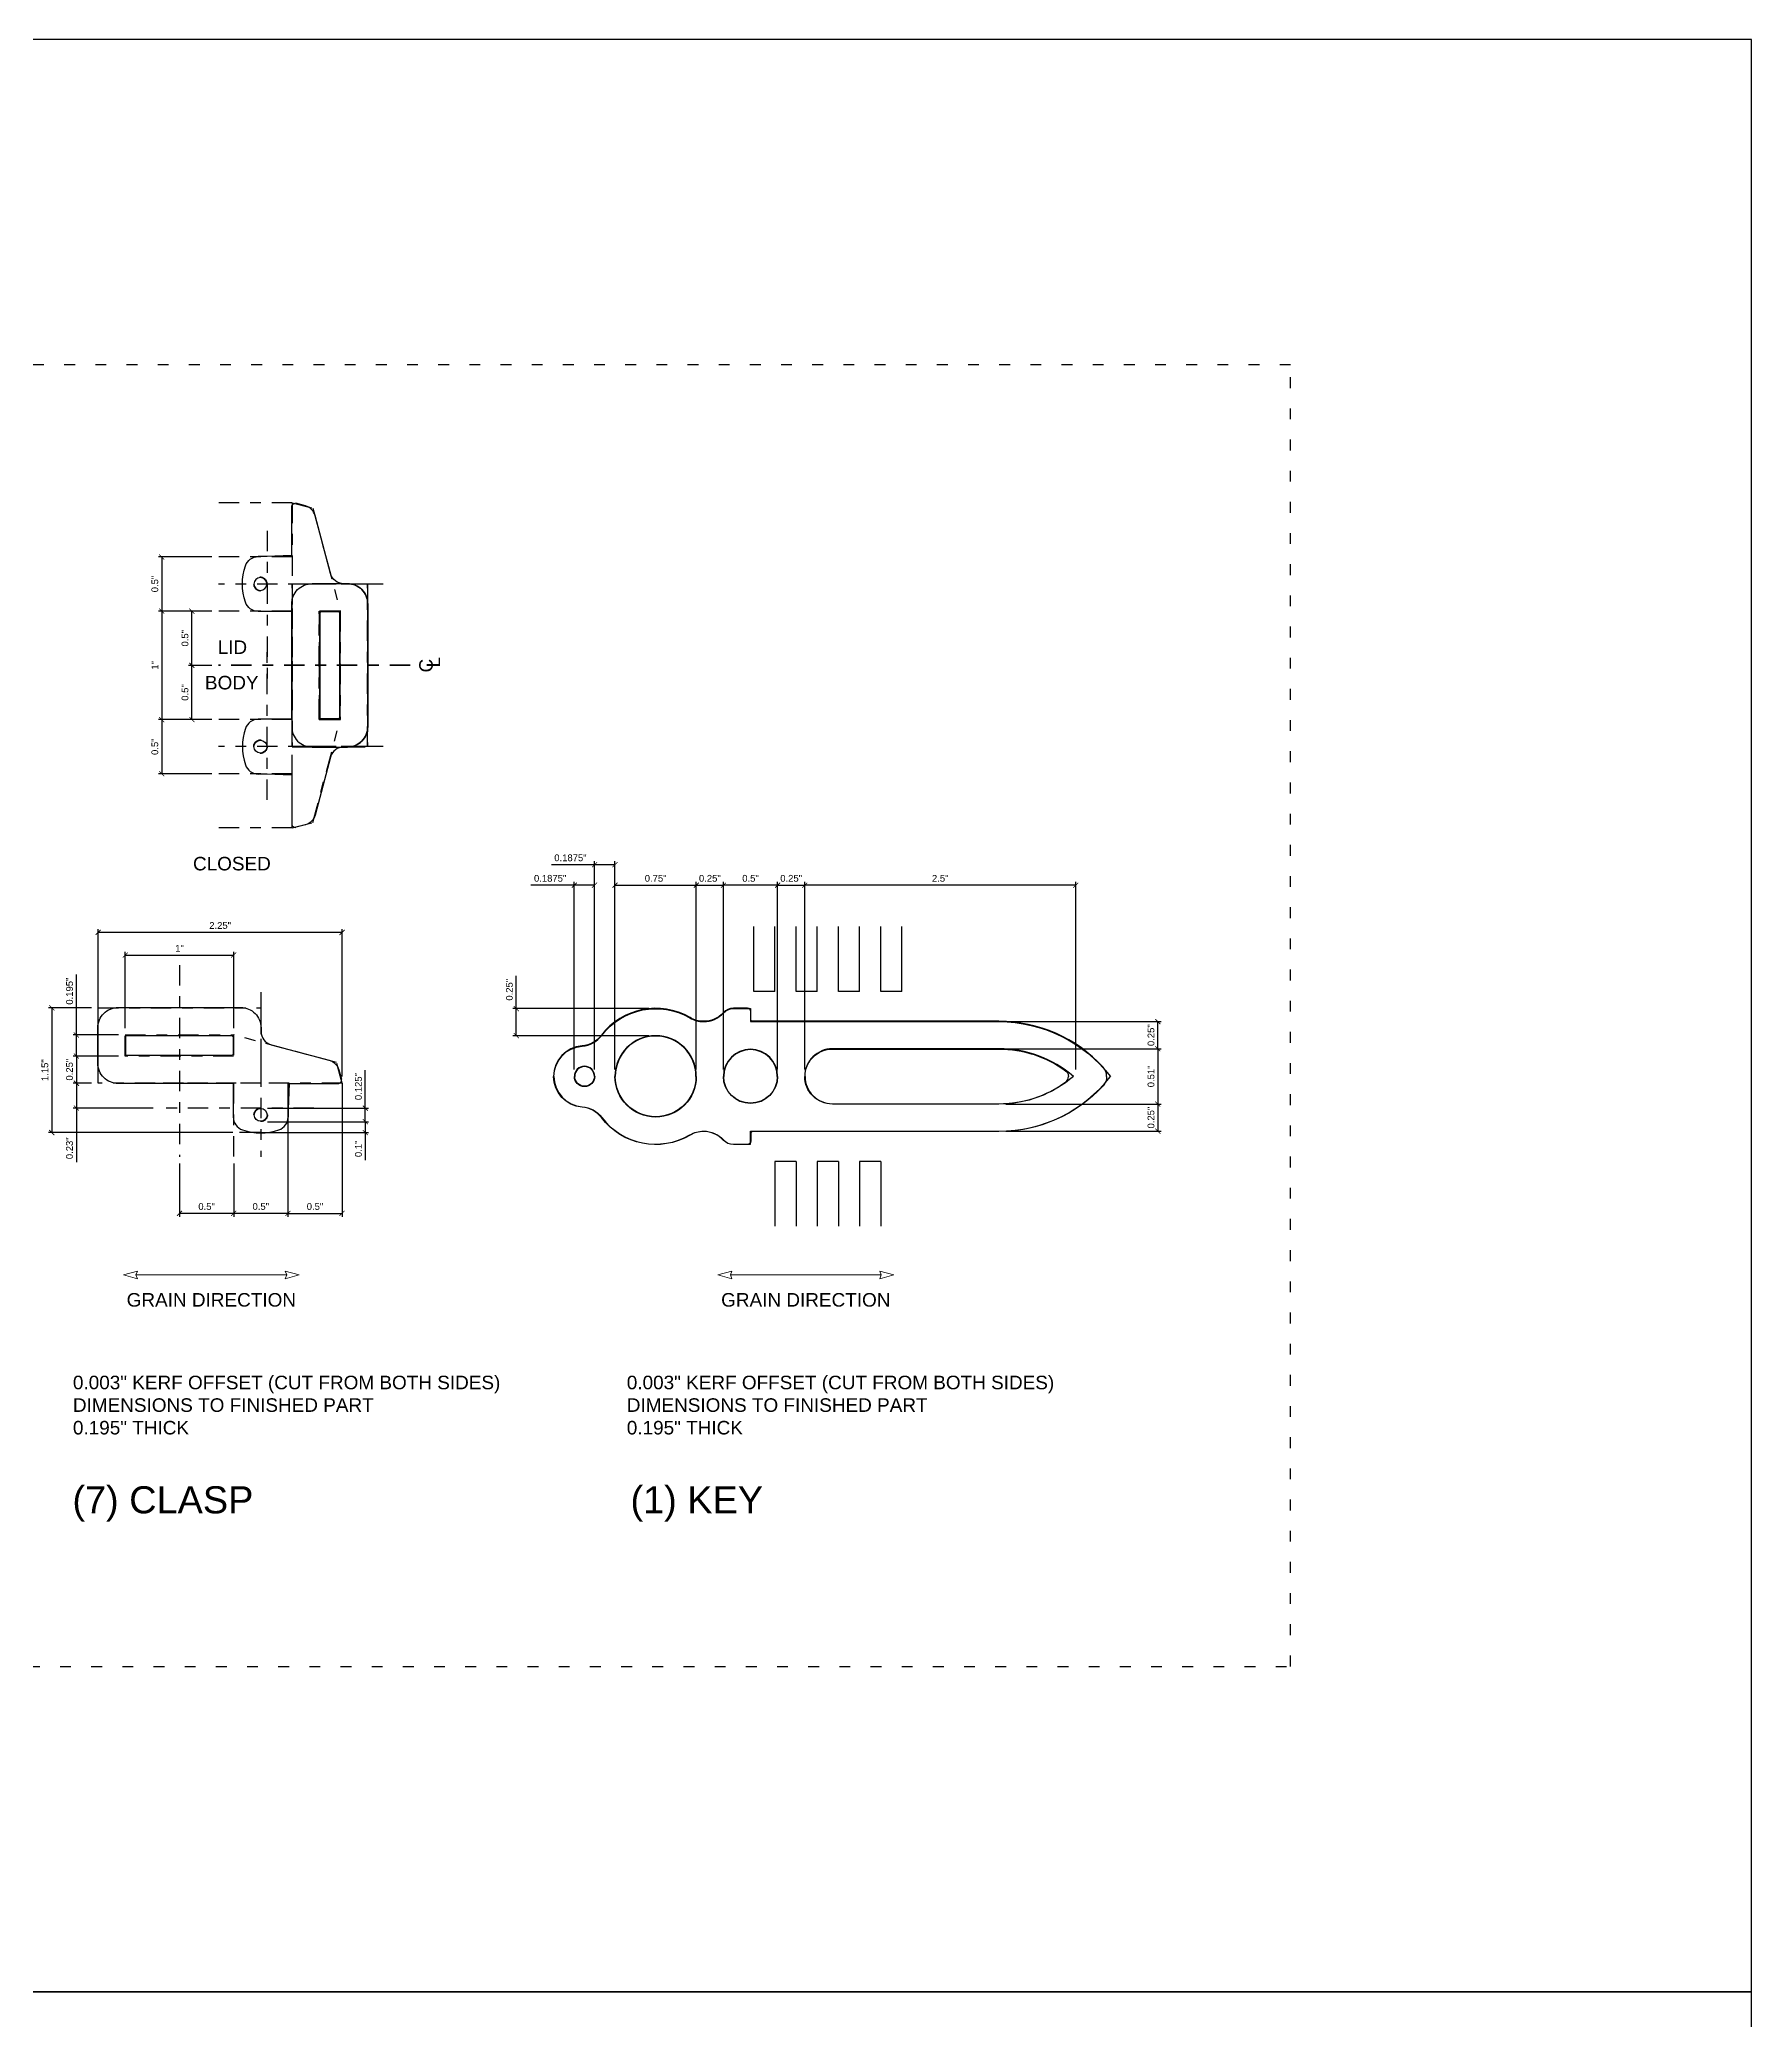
# Model space of a CAD drawing. Header units: inches. Extents: x -248 to 125, y -31 to 166.
# Drawn here: x 12.46 to 28.25, y 104.74 to 123 of the extents above; entities that cross this region are included whole.
import ezdxf

# ---------------------------------------------------------------- set-up
doc = ezdxf.new("R2010")
doc.units = ezdxf.units.IN
doc.header["$MEASUREMENT"] = 0
doc.linetypes.add('ACAD_ISO04W100', pattern=[30, 24, -3, 0, -3])
doc.linetypes.add('ACAD_ISO07W100', pattern=[3, 0, -3])
doc.layers.get('Defpoints').update_dxf_attribs({"color": 30})
doc.layers.add('ANNO', color=6, linetype='Continuous', lineweight=0)
doc.layers.add('CUT', color=1, linetype='Continuous')
doc.styles.get("Standard").update_dxf_attribs({"font": 'arial.ttf'})
doc.dimstyles.get("Standard").update_dxf_attribs({"dimtxt": 0.0625, "dimasz": 0.046875, "dimexe": 0.03125, "dimexo": 0.0625, "dimgap": 0.03125, "dimtad": 1, "dimdec": 4, "dimdsep": 46, "dimtxsty": 'Standard', "dimblk": 'ARCHTICK', "dimcen": 0.09, "dimadec": 0, "dimazin": 0, "dimtfac": 1, "dimtdec": 4, "dimtofl": 0, "dimtmove": 0, "dimatfit": 3, "dimldrblk": 'DOT', "dimfxl": 1, "dimtolj": 1, "dimtzin": 0, "dimarcsym": 0})

# ---------------------------------------------------------------- blocks, each defined once
blk = doc.blocks.new('Latch_Mid')
at = {"layer": 'CUT', "ltscale": 0.007812}
for p, q in [((0.253, 0.919), (0.253, 1.369)), ((0.253, 0.919), (0.49, 0.909)), ((0.48, 0.909), (0.562, 0.909)), ((0.253, 0.403), (0.49, 0.403)), ((0.48, 0.403), (0.562, 0.403))]:
    blk.add_line(p, q, dxfattribs=at)
blk.add_lwpolyline([(0.253, 0.403), (0.253, -0.659, -0.414214), (0.066, -0.847), (-0.261, -0.847, -0.414214), (-0.448, -0.659), (-0.448, 0.472, -0.414214), (-0.261, 0.659), (-0.226, 0.659, 0.339454), (-0.105, 0.752), (0.038, 1.288, -0.267949), (0.127, 1.376), (0.214, 1.4)], format="xyb", dxfattribs=at)
at = {"layer": 'CUT'}
blk.add_lwpolyline([(-0.19, -0.573), (-0.19, 0.386, -0.414214), (-0.174, 0.401), (-0.021, 0.401, -0.414214), (-0.005, 0.386), (-0.005, -0.573, -0.414214), (-0.021, -0.589), (-0.174, -0.589, -0.414214)], format="xyb", close=True, dxfattribs=at)
at = {"layer": 'CUT', "ltscale": 0.003906}
blk.add_circle((0.542, 0.656), 0.0595, dxfattribs=at)
at = {"layer": 'CUT', "ltscale": 0.007812}
for centre, radius, start, end in [((0.222, 1.369), 0.0312, 0, 105), ((0.562, 0.784), 0.125, 18.3655, 90), ((0.177, 0.656), 0.531, 341.6345, 18.3655), ((0.562, 0.528), 0.125, 270, 341.6345)]:
    blk.add_arc(centre, radius, start, end, dxfattribs=at)
at = {"layer": 'Defpoints', "linetype": 'ACAD_ISO04W100', "ltscale": 0.007812}
for p, q in [((0.059, 1.355), (-0.195, 0.406)), ((0.25, 1.406), (0.059, 1.355)), ((0.25, 1.406), (0.25, -0.274)), ((0.25, 1.406), (0.928, 1.406)), ((0.48, 1.147), (0.48, -0.274)), ((0.25, 0.906), (0.928, 0.906)), ((-0.59, 0.656), (0.928, 0.656)), ((0.25, 0.406), (0.928, 0.406)), ((-0.839, -0.094), (0.928, -0.094))]:
    blk.add_line(p, q, dxfattribs=at)
for points in [[(-0.445, -0.844), (-0.445, 0.656), (0.25, 0.656), (0.25, -0.844)], [(-0.195, -0.594), (-0.195, 0.406), (0, 0.406), (0, -0.594)]]:
    blk.add_lwpolyline(points, close=True, dxfattribs=at)
at = {"layer": 'Defpoints', "linetype": 'ACAD_ISO04W100', "ltscale": 0.003906}
blk.add_circle((0.542, 0.656), 0.0625, dxfattribs=at)
blk = doc.blocks.new('Key')
at = {"layer": 'CUT'}
for points in [[(4.159, 0, 0.19175), (4.127, 0.086, 0.209924), (3.167, 0.508), (0.894, 0.508, -0.414214), (0.878, 0.524), (0.878, 0.597, 0.414214), (0.847, 0.628), (0.717, 0.628, 0.208712), (0.623, 0.587, -0.208712), (0.442, 0.508, -0.133256), (0.317, 0.542, 0.379381), (-0.5, 0.38, -0.214403), (-0.678, 0.283, 0.392211), (-0.941, 0)], [(1.378, 0, -0.414214), (1.63, 0.252), (3.167, 0.252, -0.158177), (3.782, 0.052, -0.248072), (3.807, 0, -0.248072)]]:
    blk.add_lwpolyline(points, format="xyb", dxfattribs=at)
for centre, radius in [((0, 0), 0.372), ((0.875, 0), 0.247), ((-0.656, 0), 0.0907)]:
    blk.add_arc(centre, radius, 0, 180, dxfattribs=at)
at = {"layer": 'Defpoints'}
for points in [[(-0.938, 0, -0.392211), (-0.678, 0.28, 0.214403), (-0.497, 0.378, -0.379381), (0.316, 0.539, 0.133256), (0.442, 0.505, 0.208712), (0.626, 0.585, -0.208712), (0.717, 0.625), (0.875, 0.625), (0.875, 0.505), (3.167, 0.505, -0.232186), (4.195, 0)], [(3.853, 0, 0.179817), (3.167, 0.255), (1.63, 0.255, 0.414214), (1.375, 0)]]:
    blk.add_lwpolyline(points, format="xyb", dxfattribs=at)
for centre, radius in [((0, 0), 0.375), ((0.875, 0), 0.25), ((-0.656, 0), 0.0938)]:
    blk.add_arc(centre, radius, 0, 180, dxfattribs=at)
blk = doc.blocks.new('Key_Full')
blk.add_blockref('Key', (0, 0))
at = {"xscale": -1, "rotation": 180}
blk.add_blockref('Key', (0, 0), dxfattribs=at)
blk = doc.blocks.new('Anno_GrainDirection')
at = {"layer": 'ANNO'}
for p, q in [((-0.811, 0), (-0.682, 0.035)), ((-0.811, 0), (-0.682, -0.035)), ((-0.682, 0.035), (-0.696, 0)), ((-0.696, 0), (0.696, 0)), ((-0.682, -0.035), (-0.696, 0)), ((0.811, 0), (0.682, 0.035)), ((0.682, 0.035), (0.696, 0)), ((0.811, 0), (0.682, -0.035)), ((0.682, -0.035), (0.696, 0))]:
    blk.add_line(p, q, dxfattribs=at)
at = {"layer": 'ANNO', "insert": (0, -0.231), "char_height": 0.125, "attachment_point": 5}
blk.add_mtext_dynamic_manual_height_columns('GRAIN DIRECTION', width=2.708, gutter_width=1, heights=[0], dxfattribs=at)
blk = doc.blocks.new('_ArchTick')
at = {"color": 0, "linetype": 'ByBlock', "const_width": 0.15}
blk.add_lwpolyline([(-0.5, -0.5), (0.5, 0.5)], dxfattribs=at)
blk = doc.blocks.new('*D315')
at = {"layer": 'ANNO', "color": 0, "lineweight": -2, "transparency": 16777216}
for p, q in [((15.465, 113.147), (15.465, 113.498)), ((14.563, 113.147), (15.496, 113.147)), ((15.465, 113.022), (15.465, 113.147)), ((14.563, 113.022), (15.496, 113.022))]:
    blk.add_line(p, q, dxfattribs=at)
at = {"layer": 'Defpoints', "color": 0, "transparency": 16777216}
for p in [(14.501, 113.147), (14.501, 113.022), (15.465, 113.022)]:
    blk.add_point(p, dxfattribs=at)
at = {"layer": 'ANNO', "color": 0, "lineweight": -2, "transparency": 16777216, "xscale": 0.046875, "yscale": 0.046875, "zscale": 0.046875}
for p, rotation in [((15.465, 113.147), 90), ((15.465, 113.022), 270)]:
    blk.add_blockref('_ArchTick', p, dxfattribs=dict(at, rotation=rotation))
at = {"layer": 'ANNO', "color": 0, "transparency": 16777216, "insert": (15.402, 113.346), "char_height": 0.0625, "attachment_point": 5, "rotation": 90}
blk.add_mtext('\\A1;0.125"', dxfattribs=at)
blk = doc.blocks.new('_Dot')
at = {"color": 0, "linetype": 'ByBlock', "lineweight": -2}
blk.add_line((-0.5, 0), (-1, 0), dxfattribs=at)
at = {"color": 0, "linetype": 'ByBlock', "const_width": 0.5}
blk.add_lwpolyline([(-0.25, 0, 1), (0.25, 0, 1)], format="xyb", close=True, dxfattribs=at)
blk = doc.blocks.new('*D316')
at = {"layer": 'ANNO', "color": 0, "lineweight": -2, "transparency": 16777216}
for p, q in [((14.563, 113.022), (15.496, 113.022)), ((14.563, 112.922), (15.496, 112.922)), ((15.465, 113.022), (15.465, 112.922)), ((15.465, 112.922), (15.465, 112.668))]:
    blk.add_line(p, q, dxfattribs=at)
at = {"layer": 'Defpoints', "color": 0, "transparency": 16777216}
for p in [(14.501, 113.022), (14.501, 112.922), (15.465, 112.922)]:
    blk.add_point(p, dxfattribs=at)
at = {"layer": 'ANNO', "color": 0, "lineweight": -2, "transparency": 16777216, "xscale": 0.046875, "yscale": 0.046875, "zscale": 0.046875}
for p, rotation in [((15.465, 113.022), 90), ((15.465, 112.922), 270)]:
    blk.add_blockref('_ArchTick', p, dxfattribs=dict(at, rotation=rotation))
at = {"layer": 'ANNO', "color": 0, "transparency": 16777216, "insert": (15.402, 112.772), "char_height": 0.0625, "attachment_point": 5, "rotation": 90}
blk.add_mtext('\\A1;0.1"', dxfattribs=at)
blk = doc.blocks.new('*D317')
at = {"layer": 'ANNO', "color": 0, "lineweight": -2, "transparency": 16777216}
for p, q in [((14.251, 112.637), (14.251, 112.145)), ((14.751, 112.637), (14.751, 112.145)), ((14.751, 112.177), (14.251, 112.177))]:
    blk.add_line(p, q, dxfattribs=at)
at = {"layer": 'Defpoints', "color": 0, "transparency": 16777216}
for p in [(14.251, 112.699), (14.751, 112.699), (14.251, 112.177)]:
    blk.add_point(p, dxfattribs=at)
at = {"layer": 'ANNO', "color": 0, "lineweight": -2, "transparency": 16777216, "xscale": 0.046875, "yscale": 0.046875, "zscale": 0.046875, "rotation": 180}
blk.add_blockref('_ArchTick', (14.251, 112.177), dxfattribs=at)
at = {"layer": 'ANNO', "color": 0, "lineweight": -2, "transparency": 16777216, "xscale": 0.046875, "yscale": 0.046875, "zscale": 0.046875}
blk.add_blockref('_ArchTick', (14.751, 112.177), dxfattribs=at)
at = {"layer": 'ANNO', "color": 0, "transparency": 16777216, "insert": (14.501, 112.24), "char_height": 0.0625, "attachment_point": 5}
blk.add_mtext('\\A1;0.5"', dxfattribs=at)
blk = doc.blocks.new('*D318')
at = {"layer": 'ANNO', "color": 0, "lineweight": -2, "transparency": 16777216}
for p, q in [((12.938, 113.377), (12.769, 113.377)), ((12.8, 113.377), (12.8, 113.147)), ((13.508, 113.147), (12.769, 113.147)), ((12.8, 113.147), (12.8, 112.649))]:
    blk.add_line(p, q, dxfattribs=at)
at = {"layer": 'Defpoints', "color": 0, "transparency": 16777216}
for p in [(13.001, 113.377), (12.8, 113.147), (13.571, 113.147)]:
    blk.add_point(p, dxfattribs=at)
at = {"layer": 'ANNO', "color": 0, "lineweight": -2, "transparency": 16777216, "xscale": 0.046875, "yscale": 0.046875, "zscale": 0.046875}
for p, rotation in [((12.8, 113.377), 90), ((12.8, 113.147), 270)]:
    blk.add_blockref('_ArchTick', p, dxfattribs=dict(at, rotation=rotation))
at = {"layer": 'ANNO', "color": 0, "transparency": 16777216, "insert": (12.737, 112.777), "char_height": 0.0625, "attachment_point": 5, "rotation": 90}
blk.add_mtext('\\A1;0.23"', dxfattribs=at)
blk = doc.blocks.new('*D320')
at = {"layer": 'ANNO', "color": 0, "lineweight": -2, "transparency": 16777216}
for p, q in [((13.751, 112.637), (13.751, 112.145)), ((14.251, 112.637), (14.251, 112.145)), ((14.251, 112.177), (13.751, 112.177))]:
    blk.add_line(p, q, dxfattribs=at)
at = {"layer": 'Defpoints', "color": 0, "transparency": 16777216}
for p in [(13.751, 112.699), (14.251, 112.699), (13.751, 112.177)]:
    blk.add_point(p, dxfattribs=at)
at = {"layer": 'ANNO', "color": 0, "lineweight": -2, "transparency": 16777216, "xscale": 0.046875, "yscale": 0.046875, "zscale": 0.046875, "rotation": 180}
blk.add_blockref('_ArchTick', (13.751, 112.177), dxfattribs=at)
at = {"layer": 'ANNO', "color": 0, "lineweight": -2, "transparency": 16777216, "xscale": 0.046875, "yscale": 0.046875, "zscale": 0.046875}
blk.add_blockref('_ArchTick', (14.251, 112.177), dxfattribs=at)
at = {"layer": 'ANNO', "color": 0, "transparency": 16777216, "insert": (14.001, 112.24), "char_height": 0.0625, "attachment_point": 5}
blk.add_mtext('\\A1;0.5"', dxfattribs=at)
blk = doc.blocks.new('*D321')
at = {"layer": 'ANNO', "color": 0, "lineweight": -2, "transparency": 16777216}
for p, q in [((13.251, 113.885), (13.251, 114.59)), ((13.251, 114.559), (14.251, 114.559)), ((14.251, 113.885), (14.251, 114.59))]:
    blk.add_line(p, q, dxfattribs=at)
at = {"layer": 'Defpoints', "color": 0, "transparency": 16777216}
for p in [(14.251, 114.559), (13.251, 113.822), (14.251, 113.822)]:
    blk.add_point(p, dxfattribs=at)
at = {"layer": 'ANNO', "color": 0, "lineweight": -2, "transparency": 16777216, "xscale": 0.046875, "yscale": 0.046875, "zscale": 0.046875, "rotation": 180}
blk.add_blockref('_ArchTick', (13.251, 114.559), dxfattribs=at)
at = {"layer": 'ANNO', "color": 0, "lineweight": -2, "transparency": 16777216, "xscale": 0.046875, "yscale": 0.046875, "zscale": 0.046875}
blk.add_blockref('_ArchTick', (14.251, 114.559), dxfattribs=at)
at = {"layer": 'ANNO', "color": 0, "transparency": 16777216, "insert": (13.751, 114.621), "char_height": 0.0625, "attachment_point": 5}
blk.add_mtext('\\A1;1"', dxfattribs=at)
blk = doc.blocks.new('*D322')
at = {"layer": 'ANNO', "color": 0, "lineweight": -2, "transparency": 16777216}
for p, q in [((12.8, 113.822), (12.8, 114.378)), ((13.188, 113.822), (12.769, 113.822)), ((12.8, 113.627), (12.8, 113.822)), ((13.188, 113.627), (12.769, 113.627))]:
    blk.add_line(p, q, dxfattribs=at)
at = {"layer": 'Defpoints', "color": 0, "transparency": 16777216}
for p in [(12.8, 113.822), (13.251, 113.822), (13.251, 113.627)]:
    blk.add_point(p, dxfattribs=at)
at = {"layer": 'ANNO', "color": 0, "lineweight": -2, "transparency": 16777216, "xscale": 0.046875, "yscale": 0.046875, "zscale": 0.046875}
for p, rotation in [((12.8, 113.822), 90), ((12.8, 113.627), 270)]:
    blk.add_blockref('_ArchTick', p, dxfattribs=dict(at, rotation=rotation))
at = {"layer": 'ANNO', "color": 0, "transparency": 16777216, "insert": (12.737, 114.226), "char_height": 0.0625, "attachment_point": 5, "rotation": 90}
blk.add_mtext('\\A1;0.195"', dxfattribs=at)
blk = doc.blocks.new('*D323')
at = {"layer": 'ANNO', "color": 0, "lineweight": -2, "transparency": 16777216}
for p, q in [((14.751, 113.315), (14.751, 112.145)), ((15.251, 113.315), (15.251, 112.145)), ((14.751, 112.177), (15.251, 112.177))]:
    blk.add_line(p, q, dxfattribs=at)
at = {"layer": 'Defpoints', "color": 0, "transparency": 16777216}
for p in [(14.751, 113.377), (15.251, 113.377), (15.251, 112.177)]:
    blk.add_point(p, dxfattribs=at)
at = {"layer": 'ANNO', "color": 0, "lineweight": -2, "transparency": 16777216, "xscale": 0.046875, "yscale": 0.046875, "zscale": 0.046875, "rotation": 180}
blk.add_blockref('_ArchTick', (14.751, 112.177), dxfattribs=at)
at = {"layer": 'ANNO', "color": 0, "lineweight": -2, "transparency": 16777216, "xscale": 0.046875, "yscale": 0.046875, "zscale": 0.046875}
blk.add_blockref('_ArchTick', (15.251, 112.177), dxfattribs=at)
at = {"layer": 'ANNO', "color": 0, "transparency": 16777216, "insert": (15.001, 112.24), "char_height": 0.0625, "attachment_point": 5}
blk.add_mtext('\\A1;0.5"', dxfattribs=at)
blk = doc.blocks.new('*D324')
at = {"layer": 'ANNO', "color": 0, "lineweight": -2, "transparency": 16777216}
for p, q in [((13.188, 113.627), (12.769, 113.627)), ((12.8, 113.627), (12.8, 113.377)), ((12.938, 113.377), (12.769, 113.377))]:
    blk.add_line(p, q, dxfattribs=at)
at = {"layer": 'Defpoints', "color": 0, "transparency": 16777216}
for p in [(13.251, 113.627), (12.8, 113.377), (13.001, 113.377)]:
    blk.add_point(p, dxfattribs=at)
at = {"layer": 'ANNO', "color": 0, "lineweight": -2, "transparency": 16777216, "xscale": 0.046875, "yscale": 0.046875, "zscale": 0.046875}
for p, rotation in [((12.8, 113.627), 90), ((12.8, 113.377), 270)]:
    blk.add_blockref('_ArchTick', p, dxfattribs=dict(at, rotation=rotation))
at = {"layer": 'ANNO', "color": 0, "transparency": 16777216, "insert": (12.737, 113.502), "char_height": 0.0625, "attachment_point": 5, "rotation": 90}
blk.add_mtext('\\A1;0.25"', dxfattribs=at)
blk = doc.blocks.new('*D325')
at = {"layer": 'ANNO', "color": 0, "lineweight": -2, "transparency": 16777216}
for p, q in [((13.001, 113.44), (13.001, 114.799)), ((15.251, 114.768), (13.001, 114.768)), ((15.251, 113.44), (15.251, 114.799))]:
    blk.add_line(p, q, dxfattribs=at)
at = {"layer": 'Defpoints', "color": 0, "transparency": 16777216}
for p in [(13.001, 114.768), (13.001, 113.377), (15.251, 113.377)]:
    blk.add_point(p, dxfattribs=at)
at = {"layer": 'ANNO', "color": 0, "lineweight": -2, "transparency": 16777216, "xscale": 0.046875, "yscale": 0.046875, "zscale": 0.046875, "rotation": 180}
blk.add_blockref('_ArchTick', (13.001, 114.768), dxfattribs=at)
at = {"layer": 'ANNO', "color": 0, "lineweight": -2, "transparency": 16777216, "xscale": 0.046875, "yscale": 0.046875, "zscale": 0.046875}
blk.add_blockref('_ArchTick', (15.251, 114.768), dxfattribs=at)
at = {"layer": 'ANNO', "color": 0, "transparency": 16777216, "insert": (14.126, 114.831), "char_height": 0.0625, "attachment_point": 5}
blk.add_mtext('\\A1;2.25"', dxfattribs=at)
blk = doc.blocks.new('*D326')
at = {"layer": 'ANNO', "color": 0, "lineweight": -2, "transparency": 16777216}
for p, q in [((12.938, 114.072), (12.542, 114.072)), ((12.573, 114.072), (12.573, 112.922)), ((14.242, 112.922), (12.542, 112.922))]:
    blk.add_line(p, q, dxfattribs=at)
at = {"layer": 'Defpoints', "color": 0, "transparency": 16777216}
for p in [(13.001, 114.072), (12.573, 112.922), (14.305, 112.922)]:
    blk.add_point(p, dxfattribs=at)
at = {"layer": 'ANNO', "color": 0, "lineweight": -2, "transparency": 16777216, "xscale": 0.046875, "yscale": 0.046875, "zscale": 0.046875}
for p, rotation in [((12.573, 114.072), 90), ((12.573, 112.922), 270)]:
    blk.add_blockref('_ArchTick', p, dxfattribs=dict(at, rotation=rotation))
at = {"layer": 'ANNO', "color": 0, "transparency": 16777216, "insert": (12.51, 113.497), "char_height": 0.0625, "attachment_point": 5, "rotation": 90}
blk.add_mtext('\\A1;1.15"', dxfattribs=at)
blk = doc.blocks.new('*D327')
at = {"layer": 'ANNO', "color": 0, "lineweight": -2, "transparency": 16777216}
for p, q in [((14.049, 118.23), (13.556, 118.23)), ((13.587, 118.23), (13.587, 117.73)), ((14.049, 117.73), (13.556, 117.73))]:
    blk.add_line(p, q, dxfattribs=at)
at = {"layer": 'Defpoints', "color": 0, "transparency": 16777216}
for p in [(14.112, 118.23), (13.587, 117.73), (14.112, 117.73)]:
    blk.add_point(p, dxfattribs=at)
at = {"layer": 'ANNO', "color": 0, "lineweight": -2, "transparency": 16777216, "xscale": 0.046875, "yscale": 0.046875, "zscale": 0.046875}
for p, rotation in [((13.587, 118.23), 90), ((13.587, 117.73), 270)]:
    blk.add_blockref('_ArchTick', p, dxfattribs=dict(at, rotation=rotation))
at = {"layer": 'ANNO', "color": 0, "transparency": 16777216, "insert": (13.524, 117.98), "char_height": 0.0625, "attachment_point": 5, "rotation": 90}
blk.add_mtext('\\A1;0.5"', dxfattribs=at)
blk = doc.blocks.new('*D328')
at = {"layer": 'ANNO', "color": 0, "lineweight": -2, "transparency": 16777216}
for p, q in [((14.049, 117.73), (13.556, 117.73)), ((13.587, 117.73), (13.587, 116.73)), ((14.049, 116.73), (13.556, 116.73))]:
    blk.add_line(p, q, dxfattribs=at)
at = {"layer": 'Defpoints', "color": 0, "transparency": 16777216}
for p in [(14.112, 117.73), (13.587, 116.73), (14.112, 116.73)]:
    blk.add_point(p, dxfattribs=at)
at = {"layer": 'ANNO', "color": 0, "lineweight": -2, "transparency": 16777216, "xscale": 0.046875, "yscale": 0.046875, "zscale": 0.046875}
for p, rotation in [((13.587, 117.73), 90), ((13.587, 116.73), 270)]:
    blk.add_blockref('_ArchTick', p, dxfattribs=dict(at, rotation=rotation))
at = {"layer": 'ANNO', "color": 0, "transparency": 16777216, "insert": (13.525, 117.23), "char_height": 0.0625, "attachment_point": 5, "rotation": 90}
blk.add_mtext('\\A1;1"', dxfattribs=at)
blk = doc.blocks.new('*D329')
at = {"layer": 'ANNO', "color": 0, "lineweight": -2, "transparency": 16777216}
for p, q in [((14.049, 116.73), (13.556, 116.73)), ((13.587, 116.73), (13.587, 116.23)), ((14.049, 116.23), (13.556, 116.23))]:
    blk.add_line(p, q, dxfattribs=at)
at = {"layer": 'Defpoints', "color": 0, "transparency": 16777216}
for p in [(14.112, 116.73), (13.587, 116.23), (14.112, 116.23)]:
    blk.add_point(p, dxfattribs=at)
at = {"layer": 'ANNO', "color": 0, "lineweight": -2, "transparency": 16777216, "xscale": 0.046875, "yscale": 0.046875, "zscale": 0.046875}
for p, rotation in [((13.587, 116.73), 90), ((13.587, 116.23), 270)]:
    blk.add_blockref('_ArchTick', p, dxfattribs=dict(at, rotation=rotation))
at = {"layer": 'ANNO', "color": 0, "transparency": 16777216, "insert": (13.524, 116.48), "char_height": 0.0625, "attachment_point": 5, "rotation": 90}
blk.add_mtext('\\A1;0.5"', dxfattribs=at)
blk = doc.blocks.new('*D330')
at = {"layer": 'ANNO', "color": 0, "lineweight": -2, "transparency": 16777216}
for p, q in [((14.049, 117.23), (13.834, 117.23)), ((13.865, 116.73), (13.865, 117.23)), ((14.049, 116.73), (13.834, 116.73))]:
    blk.add_line(p, q, dxfattribs=at)
at = {"layer": 'Defpoints', "color": 0, "transparency": 16777216}
for p in [(13.865, 117.23), (14.112, 117.23), (14.112, 116.73)]:
    blk.add_point(p, dxfattribs=at)
at = {"layer": 'ANNO', "color": 0, "lineweight": -2, "transparency": 16777216, "xscale": 0.046875, "yscale": 0.046875, "zscale": 0.046875}
for p, rotation in [((13.865, 117.23), 90), ((13.865, 116.73), 270)]:
    blk.add_blockref('_ArchTick', p, dxfattribs=dict(at, rotation=rotation))
at = {"layer": 'ANNO', "color": 0, "transparency": 16777216, "insert": (13.802, 116.98), "char_height": 0.0625, "attachment_point": 5, "rotation": 90}
blk.add_mtext('\\A1;0.5"', dxfattribs=at)
blk = doc.blocks.new('*D331')
at = {"layer": 'ANNO', "color": 0, "lineweight": -2, "transparency": 16777216}
for p, q in [((14.049, 117.73), (13.834, 117.73)), ((13.865, 117.23), (13.865, 117.73)), ((14.049, 117.23), (13.834, 117.23))]:
    blk.add_line(p, q, dxfattribs=at)
at = {"layer": 'Defpoints', "color": 0, "transparency": 16777216}
for p in [(13.865, 117.73), (14.112, 117.73), (14.112, 117.23)]:
    blk.add_point(p, dxfattribs=at)
at = {"layer": 'ANNO', "color": 0, "lineweight": -2, "transparency": 16777216, "xscale": 0.046875, "yscale": 0.046875, "zscale": 0.046875}
for p, rotation in [((13.865, 117.73), 90), ((13.865, 117.23), 270)]:
    blk.add_blockref('_ArchTick', p, dxfattribs=dict(at, rotation=rotation))
at = {"layer": 'ANNO', "color": 0, "transparency": 16777216, "insert": (13.802, 117.48), "char_height": 0.0625, "attachment_point": 5, "rotation": 90}
blk.add_mtext('\\A1;0.5"', dxfattribs=at)
blk = doc.blocks.new('*D346')
at = {"layer": 'ANNO', "color": 0, "lineweight": -2, "transparency": 16777216}
for p, q in [((17.393, 115.203), (16.993, 115.203)), ((17.393, 113.502), (17.393, 115.234)), ((17.58, 115.203), (17.393, 115.203)), ((17.58, 113.502), (17.58, 115.234))]:
    blk.add_line(p, q, dxfattribs=at)
at = {"layer": 'Defpoints', "color": 0, "transparency": 16777216}
for p in [(17.58, 115.203), (17.393, 113.44), (17.58, 113.44)]:
    blk.add_point(p, dxfattribs=at)
at = {"layer": 'ANNO', "color": 0, "lineweight": -2, "transparency": 16777216, "xscale": 0.046875, "yscale": 0.046875, "zscale": 0.046875, "rotation": 180}
blk.add_blockref('_ArchTick', (17.393, 115.203), dxfattribs=at)
at = {"layer": 'ANNO', "color": 0, "lineweight": -2, "transparency": 16777216, "xscale": 0.046875, "yscale": 0.046875, "zscale": 0.046875}
blk.add_blockref('_ArchTick', (17.58, 115.203), dxfattribs=at)
at = {"layer": 'ANNO', "color": 0, "transparency": 16777216, "insert": (17.17, 115.266), "char_height": 0.0625, "attachment_point": 5}
blk.add_mtext('\\A1;0.1875"', dxfattribs=at)
blk = doc.blocks.new('*D347')
at = {"layer": 'ANNO', "color": 0, "lineweight": -2, "transparency": 16777216}
for p, q in [((17.58, 115.392), (17.181, 115.392)), ((17.58, 113.502), (17.58, 115.423)), ((17.768, 115.392), (17.58, 115.392)), ((17.768, 113.502), (17.768, 115.423))]:
    blk.add_line(p, q, dxfattribs=at)
at = {"layer": 'Defpoints', "color": 0, "transparency": 16777216}
for p in [(17.768, 115.392), (17.58, 113.44), (17.768, 113.44)]:
    blk.add_point(p, dxfattribs=at)
at = {"layer": 'ANNO', "color": 0, "lineweight": -2, "transparency": 16777216, "xscale": 0.046875, "yscale": 0.046875, "zscale": 0.046875, "rotation": 180}
blk.add_blockref('_ArchTick', (17.58, 115.392), dxfattribs=at)
at = {"layer": 'ANNO', "color": 0, "lineweight": -2, "transparency": 16777216, "xscale": 0.046875, "yscale": 0.046875, "zscale": 0.046875}
blk.add_blockref('_ArchTick', (17.768, 115.392), dxfattribs=at)
at = {"layer": 'ANNO', "color": 0, "transparency": 16777216, "insert": (17.357, 115.455), "char_height": 0.0625, "attachment_point": 5}
blk.add_mtext('\\A1;0.1875"', dxfattribs=at)
blk = doc.blocks.new('*D348')
at = {"layer": 'ANNO', "color": 0, "lineweight": -2, "transparency": 16777216}
for p, q in [((17.768, 113.502), (17.768, 115.234)), ((17.768, 115.203), (18.518, 115.203)), ((18.518, 113.502), (18.518, 115.234))]:
    blk.add_line(p, q, dxfattribs=at)
at = {"layer": 'Defpoints', "color": 0, "transparency": 16777216}
for p in [(18.518, 115.203), (17.768, 113.44), (18.518, 113.44)]:
    blk.add_point(p, dxfattribs=at)
at = {"layer": 'ANNO', "color": 0, "lineweight": -2, "transparency": 16777216, "xscale": 0.046875, "yscale": 0.046875, "zscale": 0.046875, "rotation": 180}
blk.add_blockref('_ArchTick', (17.768, 115.203), dxfattribs=at)
at = {"layer": 'ANNO', "color": 0, "lineweight": -2, "transparency": 16777216, "xscale": 0.046875, "yscale": 0.046875, "zscale": 0.046875}
blk.add_blockref('_ArchTick', (18.518, 115.203), dxfattribs=at)
at = {"layer": 'ANNO', "color": 0, "transparency": 16777216, "insert": (18.143, 115.266), "char_height": 0.0625, "attachment_point": 5}
blk.add_mtext('\\A1;0.75"', dxfattribs=at)
blk = doc.blocks.new('*D349')
at = {"layer": 'ANNO', "color": 0, "lineweight": -2, "transparency": 16777216}
for p, q in [((18.518, 113.502), (18.518, 115.234)), ((18.518, 115.203), (18.768, 115.203)), ((18.768, 113.502), (18.768, 115.234))]:
    blk.add_line(p, q, dxfattribs=at)
at = {"layer": 'Defpoints', "color": 0, "transparency": 16777216}
for p in [(18.768, 115.203), (18.518, 113.44), (18.768, 113.44)]:
    blk.add_point(p, dxfattribs=at)
at = {"layer": 'ANNO', "color": 0, "lineweight": -2, "transparency": 16777216, "xscale": 0.046875, "yscale": 0.046875, "zscale": 0.046875, "rotation": 180}
blk.add_blockref('_ArchTick', (18.518, 115.203), dxfattribs=at)
at = {"layer": 'ANNO', "color": 0, "lineweight": -2, "transparency": 16777216, "xscale": 0.046875, "yscale": 0.046875, "zscale": 0.046875}
blk.add_blockref('_ArchTick', (18.768, 115.203), dxfattribs=at)
at = {"layer": 'ANNO', "color": 0, "transparency": 16777216, "insert": (18.643, 115.266), "char_height": 0.0625, "attachment_point": 5}
blk.add_mtext('\\A1;0.25"', dxfattribs=at)
blk = doc.blocks.new('*D350')
at = {"layer": 'ANNO', "color": 0, "lineweight": -2, "transparency": 16777216}
for p, q in [((18.768, 113.502), (18.768, 115.234)), ((19.268, 115.203), (18.768, 115.203)), ((19.268, 113.502), (19.268, 115.234))]:
    blk.add_line(p, q, dxfattribs=at)
at = {"layer": 'Defpoints', "color": 0, "transparency": 16777216}
for p in [(18.768, 115.203), (18.768, 113.44), (19.268, 113.44)]:
    blk.add_point(p, dxfattribs=at)
at = {"layer": 'ANNO', "color": 0, "lineweight": -2, "transparency": 16777216, "xscale": 0.046875, "yscale": 0.046875, "zscale": 0.046875, "rotation": 180}
blk.add_blockref('_ArchTick', (18.768, 115.203), dxfattribs=at)
at = {"layer": 'ANNO', "color": 0, "lineweight": -2, "transparency": 16777216, "xscale": 0.046875, "yscale": 0.046875, "zscale": 0.046875}
blk.add_blockref('_ArchTick', (19.268, 115.203), dxfattribs=at)
at = {"layer": 'ANNO', "color": 0, "transparency": 16777216, "insert": (19.018, 115.266), "char_height": 0.0625, "attachment_point": 5}
blk.add_mtext('\\A1;0.5"', dxfattribs=at)
blk = doc.blocks.new('*D351')
at = {"layer": 'ANNO', "color": 0, "lineweight": -2, "transparency": 16777216}
for p, q in [((19.268, 113.502), (19.268, 115.234)), ((19.268, 115.203), (19.518, 115.203)), ((19.518, 113.502), (19.518, 115.234))]:
    blk.add_line(p, q, dxfattribs=at)
at = {"layer": 'Defpoints', "color": 0, "transparency": 16777216}
for p in [(19.518, 115.203), (19.268, 113.44), (19.518, 113.44)]:
    blk.add_point(p, dxfattribs=at)
at = {"layer": 'ANNO', "color": 0, "lineweight": -2, "transparency": 16777216, "xscale": 0.046875, "yscale": 0.046875, "zscale": 0.046875, "rotation": 180}
blk.add_blockref('_ArchTick', (19.268, 115.203), dxfattribs=at)
at = {"layer": 'ANNO', "color": 0, "lineweight": -2, "transparency": 16777216, "xscale": 0.046875, "yscale": 0.046875, "zscale": 0.046875}
blk.add_blockref('_ArchTick', (19.518, 115.203), dxfattribs=at)
at = {"layer": 'ANNO', "color": 0, "transparency": 16777216, "insert": (19.393, 115.266), "char_height": 0.0625, "attachment_point": 5}
blk.add_mtext('\\A1;0.25"', dxfattribs=at)
blk = doc.blocks.new('*D352')
at = {"layer": 'ANNO', "color": 0, "lineweight": -2, "transparency": 16777216}
for p, q in [((19.518, 113.502), (19.518, 115.234)), ((22.018, 115.203), (19.518, 115.203)), ((22.018, 113.502), (22.018, 115.234))]:
    blk.add_line(p, q, dxfattribs=at)
at = {"layer": 'Defpoints', "color": 0, "transparency": 16777216}
for p in [(19.518, 115.203), (19.518, 113.44), (22.018, 113.44)]:
    blk.add_point(p, dxfattribs=at)
at = {"layer": 'ANNO', "color": 0, "lineweight": -2, "transparency": 16777216, "xscale": 0.046875, "yscale": 0.046875, "zscale": 0.046875, "rotation": 180}
blk.add_blockref('_ArchTick', (19.518, 115.203), dxfattribs=at)
at = {"layer": 'ANNO', "color": 0, "lineweight": -2, "transparency": 16777216, "xscale": 0.046875, "yscale": 0.046875, "zscale": 0.046875}
blk.add_blockref('_ArchTick', (22.018, 115.203), dxfattribs=at)
at = {"layer": 'ANNO', "color": 0, "transparency": 16777216, "insert": (20.768, 115.266), "char_height": 0.0625, "attachment_point": 5}
blk.add_mtext('\\A1;2.5"', dxfattribs=at)
blk = doc.blocks.new('*D353')
at = {"layer": 'ANNO', "color": 0, "lineweight": -2, "transparency": 16777216}
for p, q in [((21.372, 113.945), (22.807, 113.945)), ((22.775, 113.695), (22.775, 113.945)), ((21.372, 113.695), (22.807, 113.695))]:
    blk.add_line(p, q, dxfattribs=at)
at = {"layer": 'Defpoints', "color": 0, "transparency": 16777216}
for p in [(21.31, 113.945), (22.775, 113.945), (21.31, 113.695)]:
    blk.add_point(p, dxfattribs=at)
at = {"layer": 'ANNO', "color": 0, "lineweight": -2, "transparency": 16777216, "xscale": 0.046875, "yscale": 0.046875, "zscale": 0.046875}
for p, rotation in [((22.775, 113.945), 90), ((22.775, 113.695), 270)]:
    blk.add_blockref('_ArchTick', p, dxfattribs=dict(at, rotation=rotation))
at = {"layer": 'ANNO', "color": 0, "transparency": 16777216, "insert": (22.712, 113.82), "char_height": 0.0625, "attachment_point": 5, "rotation": 90}
blk.add_mtext('\\A1;0.25"', dxfattribs=at)
blk = doc.blocks.new('*D354')
at = {"layer": 'ANNO', "color": 0, "lineweight": -2, "transparency": 16777216}
for p, q in [((21.372, 113.695), (22.807, 113.695)), ((22.775, 113.695), (22.775, 113.185)), ((21.372, 113.185), (22.807, 113.185))]:
    blk.add_line(p, q, dxfattribs=at)
at = {"layer": 'Defpoints', "color": 0, "transparency": 16777216}
for p in [(21.31, 113.695), (21.31, 113.185), (22.775, 113.185)]:
    blk.add_point(p, dxfattribs=at)
at = {"layer": 'ANNO', "color": 0, "lineweight": -2, "transparency": 16777216, "xscale": 0.046875, "yscale": 0.046875, "zscale": 0.046875}
for p, rotation in [((22.775, 113.695), 90), ((22.775, 113.185), 270)]:
    blk.add_blockref('_ArchTick', p, dxfattribs=dict(at, rotation=rotation))
at = {"layer": 'ANNO', "color": 0, "transparency": 16777216, "insert": (22.712, 113.44), "char_height": 0.0625, "attachment_point": 5, "rotation": 90}
blk.add_mtext('\\A1;0.51"', dxfattribs=at)
blk = doc.blocks.new('*D355')
at = {"layer": 'ANNO', "color": 0, "lineweight": -2, "transparency": 16777216}
for p, q in [((21.372, 113.185), (22.807, 113.185)), ((22.775, 113.185), (22.775, 112.935)), ((21.372, 112.935), (22.807, 112.935))]:
    blk.add_line(p, q, dxfattribs=at)
at = {"layer": 'Defpoints', "color": 0, "transparency": 16777216}
for p in [(21.31, 113.185), (21.31, 112.935), (22.775, 112.935)]:
    blk.add_point(p, dxfattribs=at)
at = {"layer": 'ANNO', "color": 0, "lineweight": -2, "transparency": 16777216, "xscale": 0.046875, "yscale": 0.046875, "zscale": 0.046875}
for p, rotation in [((22.775, 113.185), 90), ((22.775, 112.935), 270)]:
    blk.add_blockref('_ArchTick', p, dxfattribs=dict(at, rotation=rotation))
at = {"layer": 'ANNO', "color": 0, "transparency": 16777216, "insert": (22.712, 113.06), "char_height": 0.0625, "attachment_point": 5, "rotation": 90}
blk.add_mtext('\\A1;0.25"', dxfattribs=at)
blk = doc.blocks.new('*D356')
at = {"layer": 'ANNO', "color": 0, "lineweight": -2, "transparency": 16777216}
for p, q in [((16.858, 114.065), (16.858, 114.367)), ((18.08, 114.065), (16.826, 114.065)), ((16.858, 113.815), (16.858, 114.065)), ((18.08, 113.815), (16.826, 113.815))]:
    blk.add_line(p, q, dxfattribs=at)
at = {"layer": 'Defpoints', "color": 0, "transparency": 16777216}
for p in [(16.858, 114.065), (18.143, 114.065), (18.143, 113.815)]:
    blk.add_point(p, dxfattribs=at)
at = {"layer": 'ANNO', "color": 0, "lineweight": -2, "transparency": 16777216, "xscale": 0.046875, "yscale": 0.046875, "zscale": 0.046875}
for p, rotation in [((16.858, 114.065), 90), ((16.858, 113.815), 270)]:
    blk.add_blockref('_ArchTick', p, dxfattribs=dict(at, rotation=rotation))
at = {"layer": 'ANNO', "color": 0, "transparency": 16777216, "insert": (16.794, 114.239), "char_height": 0.0625, "attachment_point": 5, "rotation": 90}
blk.add_mtext('\\A1;0.25"', dxfattribs=at)
blk = doc.blocks.new('CL')
at = {"layer": 'ANNO', "char_height": 0.125, "attachment_point": 5, "rotation": 90}
for s, insert in [('C', (0.152, -0.003)), ('L', (0.219, 0.029))]:
    blk.add_mtext_dynamic_manual_height_columns(s, width=0.125, gutter_width=1, heights=[0], dxfattribs=dict(at, insert=insert))

msp = doc.modelspace()

# ---------------------------------------------------------------- linework, layer by layer
at = {"layer": 'Defpoints'}
for p, q in [((19.0488, 114.22353), (19.0488, 114.82116)), ((19.2438, 114.22353), (19.2438, 114.82116)), ((19.4388, 114.22353), (19.4388, 114.82116)), ((19.6338, 114.22353), (19.6338, 114.82116)), ((19.8288, 114.22353), (19.8288, 114.82116)), ((20.0238, 114.22353), (20.0238, 114.82116)), ((20.2188, 114.22353), (20.2188, 114.82116)), ((20.4138, 114.22353), (20.4138, 114.82116)), ((19.2438, 114.22353), (19.0488, 114.22353)), ((19.6338, 114.22353), (19.4388, 114.22353)), ((20.0238, 114.22353), (19.8288, 114.22353)), ((20.4138, 114.22353), (20.2188, 114.22353)), ((14.50063, 112.92227), (14.3048, 112.92227)), ((14.50063, 112.92227), (14.69645, 112.92227)), ((19.2438, 112.656), (19.2438, 112.05838)), ((19.4388, 112.656), (19.2438, 112.656)), ((19.4388, 112.656), (19.4388, 112.05838)), ((19.6338, 112.656), (19.6338, 112.05838)), ((19.8288, 112.656), (19.6338, 112.656)), ((19.8288, 112.656), (19.8288, 112.05838)), ((20.0238, 112.656), (20.0238, 112.05838)), ((20.2188, 112.656), (20.0238, 112.656)), ((20.2188, 112.656), (20.2188, 112.05838))]:
    msp.add_line(p, q, dxfattribs=at)
for points in [[(-4.25, 105), (28.25, 105), (28.25, 123), (-4.25, 123)], [(-4.25, 87), (28.25, 87), (28.25, 105), (-4.25, 105)]]:
    msp.add_lwpolyline(points, close=True, dxfattribs=at)
at = {"layer": 'Defpoints', "linetype": 'ACAD_ISO07W100', "ltscale": 0.0625}
msp.add_lwpolyline([(0, 108), (24, 108), (24, 120), (0, 120)], close=True, dxfattribs=at)

# ---------------------------------------------------------------- block references
for name, p in [('CL', (15.87379, 117.23038)), ('Anno_GrainDirection', (14.04481, 111.60954)), ('Anno_GrainDirection', (19.52799, 111.60954))]:
    msp.add_blockref(name, p)
at = {"layer": 'CUT', "xscale": -1}
msp.add_blockref('Latch_Mid', (15.03952, 117.32413), dxfattribs=at)
at = {"layer": 'CUT'}
for p, rotation in [((15.03952, 117.13663), 180), ((13.84438, 113.62727), 270)]:
    msp.add_blockref('Latch_Mid', p, dxfattribs=dict(at, rotation=rotation))
msp.add_blockref('Key_Full', (18.14299, 113.43977), dxfattribs=at)

# ---------------------------------------------------------------- texts
at = {"layer": 'ANNO'}
for s, width, insert, char_height, attachment_point in [('LID', 0.125, (14.23894, 117.39737), 0.125, 5), ('BODY', 0.125, (14.23325, 117.06976), 0.125, 5), ('CLOSED', 6.5687803, (13.87561, 115.46425), 0.125, 1), ('0.003" KERF OFFSET (CUT FROM BOTH SIDES)\\PDIMENSIONS TO FINISHED PART\\P0.195" THICK', 6.5687803, (12.76814, 110.68002), 0.125, 1), ('0.003" KERF OFFSET (CUT FROM BOTH SIDES)\\PDIMENSIONS TO FINISHED PART\\P0.195" THICK', 6.5687803, (17.87682, 110.68002), 0.125, 1), ('(7) CLASP', 6.5687803, (12.76347, 109.66057), 0.25, 1), ('(1) KEY', 6.5687803, (17.9112, 109.66057), 0.25, 1)]:
    msp.add_mtext_dynamic_manual_height_columns(s, width=width, gutter_width=1, heights=[0], dxfattribs=dict(at, insert=insert, char_height=char_height, attachment_point=attachment_point))

# ---------------------------------------------------------------- dimensions: what is measured, and where the dimension line sits
for base, p1, p2, picture, middle in [((13.58723, 117.73038), (14.11172, 118.23038), (14.11172, 117.73038), '*D327', (13.52407, 117.98038)), ((13.58723, 116.73038), (14.11172, 117.73038), (14.11172, 116.73038), '*D328', (13.5246, 117.23038)), ((13.8654, 117.73038), (14.11172, 117.23038), (14.11172, 117.73038), '*D331', (13.80224, 117.48038)), ((13.8654, 117.23038), (14.11172, 116.73038), (14.11172, 117.23038), '*D330', (13.80224, 116.98038)), ((13.58723, 116.23038), (14.11172, 116.73038), (14.11172, 116.23038), '*D329', (13.52407, 116.48038)), ((16.85757, 114.06477), (18.14299, 113.81477), (18.14299, 114.06477), '*D356', (16.7944, 114.2395)), ((12.57299, 112.92227), (13.00063, 114.07227), (14.3048, 112.92227), '*D326', (12.50983, 113.49727)), ((22.7753, 113.18477), (21.30961, 113.69477), (21.30961, 113.18477), '*D354', (22.71214, 113.43977)), ((15.46489, 112.92227), (14.50063, 113.02227), (14.50063, 112.92227), '*D316', (15.40173, 112.77181))]:
    dim = msp.add_linear_dim(base=base, p1=p1, p2=p2, angle=90, dimstyle='Standard', override={"dimpost": '"'}, dxfattribs=at)
    dim.commit()
    dim.dimension.update_dxf_attribs({"geometry": picture, "text_midpoint": middle})
for base, p1, p2, picture, middle in [((17.76799, 115.39216), (17.58049, 113.43977), (17.76799, 113.43977), '*D347', (17.3572, 115.39216)), ((17.58049, 115.20309), (17.39299, 113.43977), (17.58049, 113.43977), '*D346', (17.1697, 115.20309)), ((18.76799, 115.20309), (18.51799, 113.43977), (18.76799, 113.43977), '*D349', (18.64299, 115.20309)), ((19.51799, 115.20309), (19.26799, 113.43977), (19.51799, 113.43977), '*D351', (19.39299, 115.20309))]:
    dim = msp.add_linear_dim(base=base, p1=p1, p2=p2, dimstyle='Standard', override={"dimpost": '"'}, dxfattribs=at)
    dim.commit()
    dim.dimension.update_dxf_attribs({"geometry": picture, "text_midpoint": middle, "dimtype": 160})
for base, p1, p2, picture, middle in [((18.51799, 115.20309), (17.76799, 113.43977), (18.51799, 113.43977), '*D348', (18.14299, 115.26625)), ((18.76799, 115.20309), (19.26799, 113.43977), (18.76799, 113.43977), '*D350', (19.01799, 115.26625)), ((19.51799, 115.20309), (22.01799, 113.43977), (19.51799, 113.43977), '*D352', (20.76799, 115.26625)), ((13.00063, 114.76805), (15.25063, 113.37727), (13.00063, 113.37727), '*D325', (14.12563, 114.83121)), ((14.25063, 114.55879), (13.25063, 113.82227), (14.25063, 113.82227), '*D321', (13.75063, 114.62141)), ((15.25063, 112.17669), (14.75063, 113.37727), (15.25063, 113.37727), '*D323', (15.00063, 112.23986)), ((13.75063, 112.17669), (14.25063, 112.69946), (13.75063, 112.69946), '*D320', (14.00063, 112.23986)), ((14.25063, 112.17669), (14.75063, 112.69946), (14.25063, 112.69946), '*D317', (14.50063, 112.23986))]:
    dim = msp.add_linear_dim(base=base, p1=p1, p2=p2, dimstyle='Standard', override={"dimpost": '"'}, dxfattribs=at)
    dim.commit()
    dim.dimension.update_dxf_attribs({"geometry": picture, "text_midpoint": middle})
for base, p1, p2, angle, picture, middle in [((12.80008, 113.82227), (13.25063, 113.62727), (13.25063, 113.82227), 90, '*D322', (12.80008, 114.22581)), ((22.7753, 113.94477), (21.30961, 113.69477), (21.30961, 113.94477), 90, '*D353', (22.7753, 113.81977)), ((12.80008, 113.37727), (13.25063, 113.62727), (13.00063, 113.37727), 90, '*D324', (12.80008, 113.50227)), ((15.46489, 113.02227), (14.50063, 113.14727), (14.50063, 113.02227), 90, '*D315', (15.46489, 113.34628)), ((12.80008, 113.14727), (13.00063, 113.37727), (13.57067, 113.14727), 90, '*D318', (12.80008, 112.77733)), ((22.7753, 112.93477), (21.30961, 113.18477), (21.30961, 112.93477), 270, '*D355', (22.7753, 113.05977))]:
    dim = msp.add_linear_dim(base=base, p1=p1, p2=p2, angle=angle, dimstyle='Standard', override={"dimpost": '"'}, dxfattribs=at)
    dim.commit()
    dim.dimension.update_dxf_attribs({"geometry": picture, "text_midpoint": middle, "dimtype": 160})

doc.saveas('drawing.dxf')
